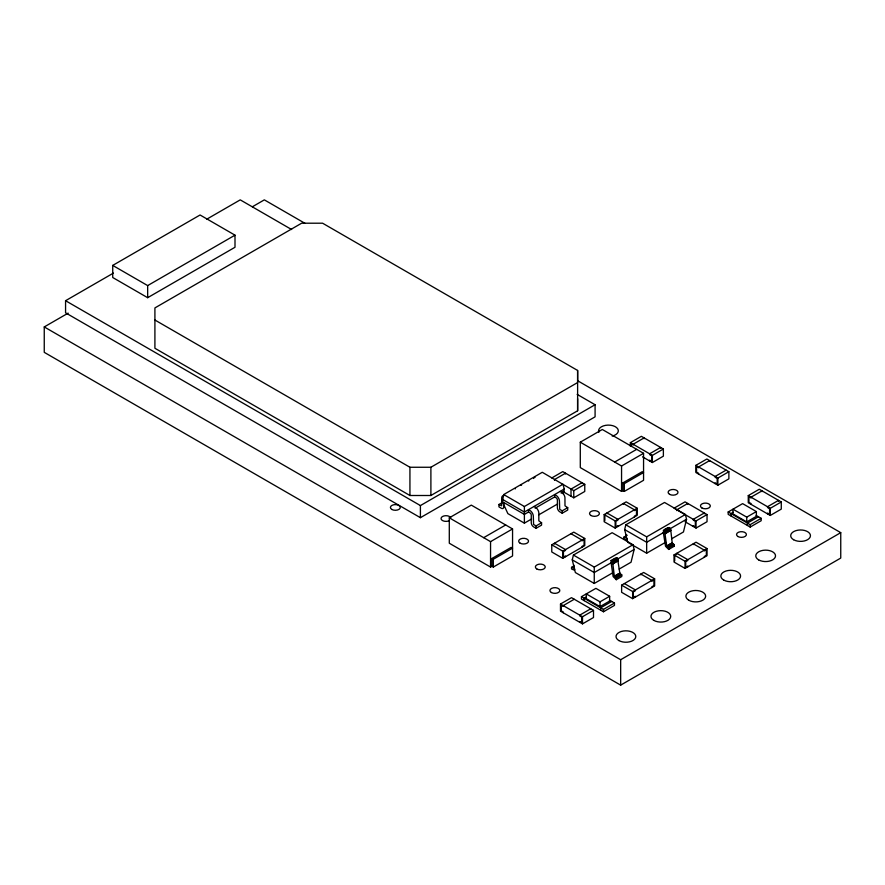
<?xml version="1.0" encoding="UTF-8"?>
<svg xmlns="http://www.w3.org/2000/svg" width="885" height="885" viewBox="0 0 885 885"><rect width="100%" height="100%" fill="white"/><g stroke="black" fill="none" stroke-linecap="round" stroke-linejoin="round"><path stroke-width="1.33" d="M577.617 410.784L577.617 370.45L322.594 223.208L301.63 223.208L154.908 307.925L154.908 348.259L409.932 495.5L430.895 495.5L577.617 410.784L577.617 398.681M577.617 370.45L577.617 382.552L430.895 467.258L409.932 467.258L154.908 320.027M594.255 583.458L594.255 567.097L573.414 555.072L572.252 559.829L575.35 572.54L594.255 583.458L613.25 572.495M646.658 553.202L646.658 536.852L625.817 524.816L624.655 529.573L627.742 542.284L646.658 553.202L665.653 542.24M573.878 565.139L573.458 568.026L571.544 567.362L571.544 568.955L573.79 569.984L574.819 569.155M626.281 534.883L625.861 537.77L623.947 537.106L623.947 538.699L626.193 539.728L627.288 538.578M573.414 555.072L612.132 532.704L632.985 544.74L634.147 549.508L631.049 562.218L619.179 569.066M625.817 524.816L664.535 502.459L685.388 514.495L686.55 519.252L683.452 531.962L671.582 538.81M531.498 519.041L524.385 523.146L507.879 513.621L502.381 501.706L503.698 494.56L542.273 472.291L573.768 490.666L573.768 497.812L562.76 491.463M563.17 493.764L564.276 488.996L562.96 484.239L524.385 506.508L503.698 494.56M112.727 265.411L200.065 214.989L235.001 235.167L235.001 247.269L147.662 297.692L112.727 277.514L112.727 265.411L147.662 285.59L235.001 235.167M577.164 394.389L595.085 404.733L595.085 416.835L420.408 517.681L65.567 312.814L65.567 300.712L113.424 273.089M206.736 219.203L240.244 199.866L291.619 229.525M577.662 380.76L840.75 532.659L840.75 558.07L620.662 685.134L44.25 352.341L44.25 326.93L68.167 313.124M252.38 206.769L264.338 199.866L304.993 223.341M65.567 300.712L420.408 505.578L595.085 404.733M449.292 517.825L471.296 505.114L512.559 528.942L512.559 555.935L493.31 567.053L491.927 566.267L490.555 567.053L449.292 543.235L449.292 517.825L490.555 541.642L512.559 528.942M580.294 442.19L602.309 429.479L643.561 453.308L643.561 480.301L624.312 491.418L622.929 490.633L621.558 491.418L580.294 467.601L580.294 442.19L621.558 466.008L643.561 453.308M503.764 503.089L503.764 506.862A3.407 1.969 60 0 1 501.352 508.255L498.941 506.862L498.941 504.483L501.695 502.901M551.764 477.966L562.76 471.605L584.764 484.316L584.764 491.463L573.768 497.812M630.363 446.239L630.363 442.666L641.359 436.316L663.374 449.016L663.374 456.162L652.367 462.523L642.543 456.848M564.276 488.996L524.385 512.028L502.381 499.317M483.675 537.671L505.689 524.971M614.677 462.036L636.691 449.337M534.02 506.474L535.845 507.548A4.868 2.81 60 0 1 538.81 512.68L538.843 520.878L541.576 522.747L541.576 525.126L536.078 528.301L533.677 526.918A3.407 1.969 60 0 1 531.265 522.747L531.265 515.203A1.947 1.128 60 0 0 529.894 512.824L528.511 512.028L524.385 514.406L502.381 501.706M535.159 508.189L554.652 496.939L556.023 497.735A1.947 1.128 60 0 1 557.395 500.113L557.395 507.658A3.407 1.969 60 0 0 559.807 511.829L562.207 513.223L567.716 510.048L567.716 507.658L564.995 505.844L564.94 497.602A4.868 2.81 60 0 0 561.975 492.469L560.15 491.385M561.178 493.166L564.276 491.385M573.768 490.666L584.764 484.316M538.622 514.926L557.583 503.974M630.363 442.666L652.367 455.377L663.374 449.016M528.511 512.028L528.511 509.649L530.336 510.722A4.868 2.81 60 0 1 533.301 515.866L533.589 524.462L536.078 525.922L541.576 522.747M554.652 496.939L554.652 494.56L556.477 495.644A4.868 2.81 60 0 1 559.431 500.777L559.718 509.373L562.207 510.833L567.716 507.658M491.927 558.479L511.187 547.361L512.559 548.158L493.31 559.276L491.927 558.479L491.927 566.267M622.929 482.845L642.189 471.727L643.561 472.524L624.312 483.641L622.929 482.845L622.929 490.633M551.764 544.817L573.768 532.117L584.764 538.467L584.764 545.614L562.76 558.324L551.764 551.963L551.764 544.817L562.76 551.178L584.764 538.467M604.156 514.572L626.171 501.861L637.167 508.211L637.167 515.358L615.163 528.068L604.156 521.719L604.156 514.572L615.163 520.922L637.167 508.211M695.864 465.355L706.872 459.005L728.875 471.705L728.875 478.851L717.879 485.201L695.864 472.501L695.864 465.355L717.879 478.055L728.875 471.705M726.131 470.112L715.124 476.473L715.124 477.258L717.193 478.453L717.193 484.018L715.124 482.823L715.124 483.619M571.544 567.362L573.745 566.09M623.947 537.106L627.244 535.204M674.027 508.211L685.034 501.861L707.038 514.572L707.038 521.719L696.03 528.068L685.034 521.719M594.255 567.097L632.985 544.74M646.658 536.852L685.388 514.495M615.252 558.136L610.849 560.681L612.818 563.502L614.367 576.555L616.281 578.104L621.79 574.929L621.79 576.522L616.281 579.697L613.128 576.544L611.07 562.429M611.181 560.891L616.679 557.716L617.575 558.678L619.832 573.237L621.79 574.929M669.082 527.471C655.265 537.084 670.476 522.073 670.797 530.48L672.224 542.981L674.182 544.673L674.182 546.266L668.684 549.441L665.531 546.288L663.252 532.007M611.502 561.167L617 557.992M663.584 530.646L669.403 527.737M611.8 561.488L617.299 558.313M663.894 530.912L669.702 528.057M612.077 561.853L617.575 558.678M664.204 531.232L669.978 528.422M611.856 562.373L594.255 572.54L572.252 559.829M617.719 558.988L634.147 549.508M664.259 532.128L646.658 542.284L624.655 529.573M668.949 529.418L686.55 519.252M612.32 562.24L617.83 559.066M674.182 544.673L668.684 547.848L666.726 546.167L664.723 531.985L670.233 528.81M612.531 562.65L618.04 559.475M664.934 532.405L670.443 529.219M612.708 563.07L618.206 559.895M665.1 532.825L670.609 529.65M612.818 563.502L618.327 560.316M665.221 533.246L670.73 530.071M612.896 563.911L618.394 560.736M665.299 533.655L670.797 530.48M674.945 508.742L696.03 520.922L707.038 514.572M560.493 604.024L571.5 597.663L593.503 610.373L593.503 617.52L582.496 623.87L560.493 611.17L560.493 604.024L582.496 616.723L593.503 610.373M748.267 495.611L759.275 489.25L781.278 501.961L781.278 509.107L770.282 515.457L748.267 502.757L748.267 495.611L770.282 508.311L781.278 501.961M574.243 599.256L563.247 605.606L563.247 606.402L561.178 605.207L561.178 610.772L563.247 611.955L563.247 612.752M614.301 576.279L619.799 573.104M666.704 546.023L672.202 542.848M614.323 576.412L619.832 573.237M666.726 546.167L672.224 542.981M614.367 576.555L619.865 573.38M666.77 546.299L672.268 543.125M614.422 576.699L619.92 573.524M666.825 546.443L672.323 543.268M614.489 576.832L620.075 573.79M666.892 546.576L672.478 543.534M614.666 577.086L620.164 573.911M667.069 546.83L672.567 543.655M614.765 577.197L620.274 574.011M667.168 546.941L672.666 543.766M609.356 600.085L614.467 603.039L614.467 605.417L603.459 611.767L581.456 599.068L581.456 596.678L595.893 588.348L609.643 596.28L609.643 601.048L600.019 606.612L586.268 598.669L586.268 593.901L600.019 601.844L609.643 596.28M614.876 577.285L620.485 574.177M667.279 547.03L672.888 543.921M756.078 515.38L761.188 518.322L761.188 520.712L750.181 527.062L728.178 514.351L728.178 511.972L742.615 503.631L756.376 511.574L756.376 516.342L746.741 521.896L732.99 513.953L732.99 509.196L746.741 517.139L756.376 511.574M586.401 596.999L584.2 598.271L584.2 600.649M733.123 512.293L730.933 513.566L730.933 515.944M621.624 585.162L643.638 572.451L654.635 578.812L654.635 585.958L632.631 598.658L621.624 592.308L621.624 585.162L632.631 591.512L654.635 578.812M674.027 554.906L696.03 542.206L707.038 548.556L707.038 555.703L685.034 568.402L674.027 562.052L674.027 554.906L685.034 561.256L707.038 548.556M676.782 554.11L674.713 555.304L674.713 560.858M611.712 601.446L600.705 607.796L600.705 610.185M758.434 516.74L747.427 523.09L747.427 525.469M581.456 596.678L603.459 609.389L614.467 603.039M728.178 511.972L750.181 524.672L761.188 518.322M44.25 326.93L620.662 659.723L840.75 532.659M672.888 545.514L674.182 546.266M676.782 553.313L687.778 559.674L687.778 560.471L685.72 561.654L685.72 567.219L687.778 566.024L687.778 566.82M571.013 533.71L582.02 540.06L582.02 540.857L584.078 539.662L584.078 545.215L582.02 546.41L582.02 547.207M498.941 504.483L501.662 505.811L501.718 497.624A4.868 2.81 60 0 1 503.819 495.688M624.379 583.569L635.386 589.93L635.386 590.715L633.317 591.91L633.317 597.464L635.386 596.28L635.386 597.076M778.523 501.164L778.523 500.368L767.527 506.718L767.527 507.514L769.585 508.709L769.585 514.262L767.527 513.079L767.527 513.875M770.282 508.311L770.282 515.457M762.029 491.64L762.029 490.843L751.022 497.193L751.022 497.99L748.953 496.795L748.953 502.359L751.022 503.543L751.022 504.339M750.181 524.672L750.181 527.062M746.741 517.139L746.741 521.896M717.879 478.055L717.879 485.201M709.626 461.384L709.626 460.587L698.619 466.937L698.619 467.734L696.561 466.539L696.561 472.103L698.619 473.298L698.619 474.083M704.283 513.776L704.283 512.979L693.287 519.329L693.287 520.126L695.344 521.32L695.344 526.874L693.287 525.69L693.287 526.475M704.283 557.284L704.283 556.499L706.352 555.304L706.352 549.74L704.283 550.935L704.283 550.138L693.287 543.788L693.287 544.585M696.03 520.922L696.03 528.068M687.778 504.251L687.778 503.454L676.782 509.804L676.782 510.601M685.034 561.256L685.034 568.402M668.684 547.848L668.684 549.441M660.619 448.23L660.619 447.434L649.612 453.784L649.612 454.58L651.681 455.764L651.681 461.328L649.612 460.134L649.612 460.93M652.367 455.377L652.367 462.523M651.88 587.54L651.88 586.744L653.949 585.56L653.949 579.996L651.88 581.191L651.88 580.394L640.884 574.044L640.884 574.841M644.114 438.695L644.114 437.898L633.107 444.259L633.107 445.044L631.049 443.861L631.049 446.084M634.423 516.951L634.423 516.154L636.481 514.97L636.481 509.406L634.423 510.601L634.423 509.804L623.416 503.454L623.416 504.251M632.631 591.512L632.631 598.658M624.312 483.641L624.312 491.418M621.558 466.008L621.558 491.418M620.662 659.723L620.662 685.134M617.918 526.475L617.918 525.69L615.849 526.874L615.849 521.32L617.918 520.126L617.918 519.329L606.911 512.979L606.911 513.776M616.281 578.104L616.281 579.697M615.163 520.922L615.163 528.068M604.853 514.97L604.853 520.524M603.459 609.389L603.459 611.767M600.019 601.844L600.019 606.612M590.749 609.577L590.749 608.78L579.752 615.141L579.752 615.927L581.81 617.122L581.81 622.675L579.752 621.491L579.752 622.288M582.496 616.723L582.496 623.87M582.02 483.52L582.02 482.723L571.013 489.084L571.013 496.231M565.515 473.995L565.515 473.198L554.508 479.548L554.508 480.345M565.515 556.731L565.515 555.935L563.446 557.13L563.446 551.576L565.515 550.381L565.515 549.585L554.508 543.235L554.508 544.032M562.76 551.178L562.76 558.324M562.207 510.833L562.207 513.223M536.078 525.922L536.078 528.301M524.385 506.508L524.385 523.146M493.31 559.276L493.31 567.053M490.555 541.642L490.555 567.053M430.895 467.258L430.895 495.5M420.408 505.578L420.408 517.681M409.932 467.258L409.932 495.5M147.662 285.59L147.662 297.692M449.491 520.557A4.945 2.854 0 0 1 441.947 520.17A4.945 2.854 0 0 1 443.905 515.955A4.945 2.854 0 0 1 450.764 517.802M598.891 432.278A9.879 5.708 0 0 1 605.473 425.364A9.879 5.708 0 0 1 617.73 428.86A9.879 5.708 0 0 1 612.199 436.084M528.533 481.031A4.868 2.81 60 0 1 528.832 480.809M533.589 478.497A4.868 2.81 60 0 1 534.031 477.856M534.673 477.491A4.868 2.81 60 0 1 535.049 477.413M520.966 485.4A4.868 2.81 60 0 1 521.608 485.035M515.214 488.863A4.868 2.81 60 0 1 515.468 488.575M520.103 543.169A4.945 2.854 0 0 0 528.367 541.897A4.945 2.854 0 0 0 522.316 538.401A4.945 2.854 0 0 0 520.103 543.169M701.894 507.946A4.945 2.854 0 0 0 710.157 506.662A4.945 2.854 0 0 0 704.106 503.178A4.945 2.854 0 0 0 701.894 507.946M391.845 509.461A4.945 2.854 0 0 0 400.108 508.189A4.945 2.854 0 0 0 394.057 504.693A4.945 2.854 0 0 0 391.845 509.461M551.388 592.519A4.945 2.854 0 0 0 559.652 591.246A4.945 2.854 0 0 0 553.601 587.751A4.945 2.854 0 0 0 551.388 592.519M737.979 536.531A4.945 2.854 0 0 0 746.243 535.259A4.945 2.854 0 0 0 740.203 531.763A4.945 2.854 0 0 0 737.979 536.531M536.819 568.966A4.945 2.854 0 0 0 545.083 567.683A4.945 2.854 0 0 0 539.042 564.188A4.945 2.854 0 0 0 536.819 568.966M669.569 494.339A4.945 2.854 0 0 0 677.833 493.056A4.945 2.854 0 0 0 671.792 489.56A4.945 2.854 0 0 0 669.569 494.339M590.97 515.512A4.945 2.854 0 0 0 599.233 514.24A4.945 2.854 0 0 0 593.182 510.745A4.945 2.854 0 0 0 590.97 515.512M793.591 539.717A9.879 5.708 0 0 0 810.118 537.162A9.879 5.708 0 0 0 798.016 530.17A9.879 5.708 0 0 0 793.591 539.717M758.655 559.884A9.879 5.708 0 0 0 775.183 557.329A9.879 5.708 0 0 0 763.08 550.337A9.879 5.708 0 0 0 758.655 559.884M723.72 580.051A9.879 5.708 0 0 0 740.247 577.496A9.879 5.708 0 0 0 728.145 570.515A9.879 5.708 0 0 0 723.72 580.051M688.784 600.229A9.879 5.708 0 0 0 705.312 597.663A9.879 5.708 0 0 0 693.22 590.682A9.879 5.708 0 0 0 688.784 600.229M653.849 620.396A9.879 5.708 0 0 0 670.387 617.841A9.879 5.708 0 0 0 658.285 610.849A9.879 5.708 0 0 0 653.849 620.396M618.914 640.563A9.879 5.708 0 0 0 635.452 638.008A9.879 5.708 0 0 0 623.35 631.016A9.879 5.708 0 0 0 618.914 640.563"/></g></svg>
